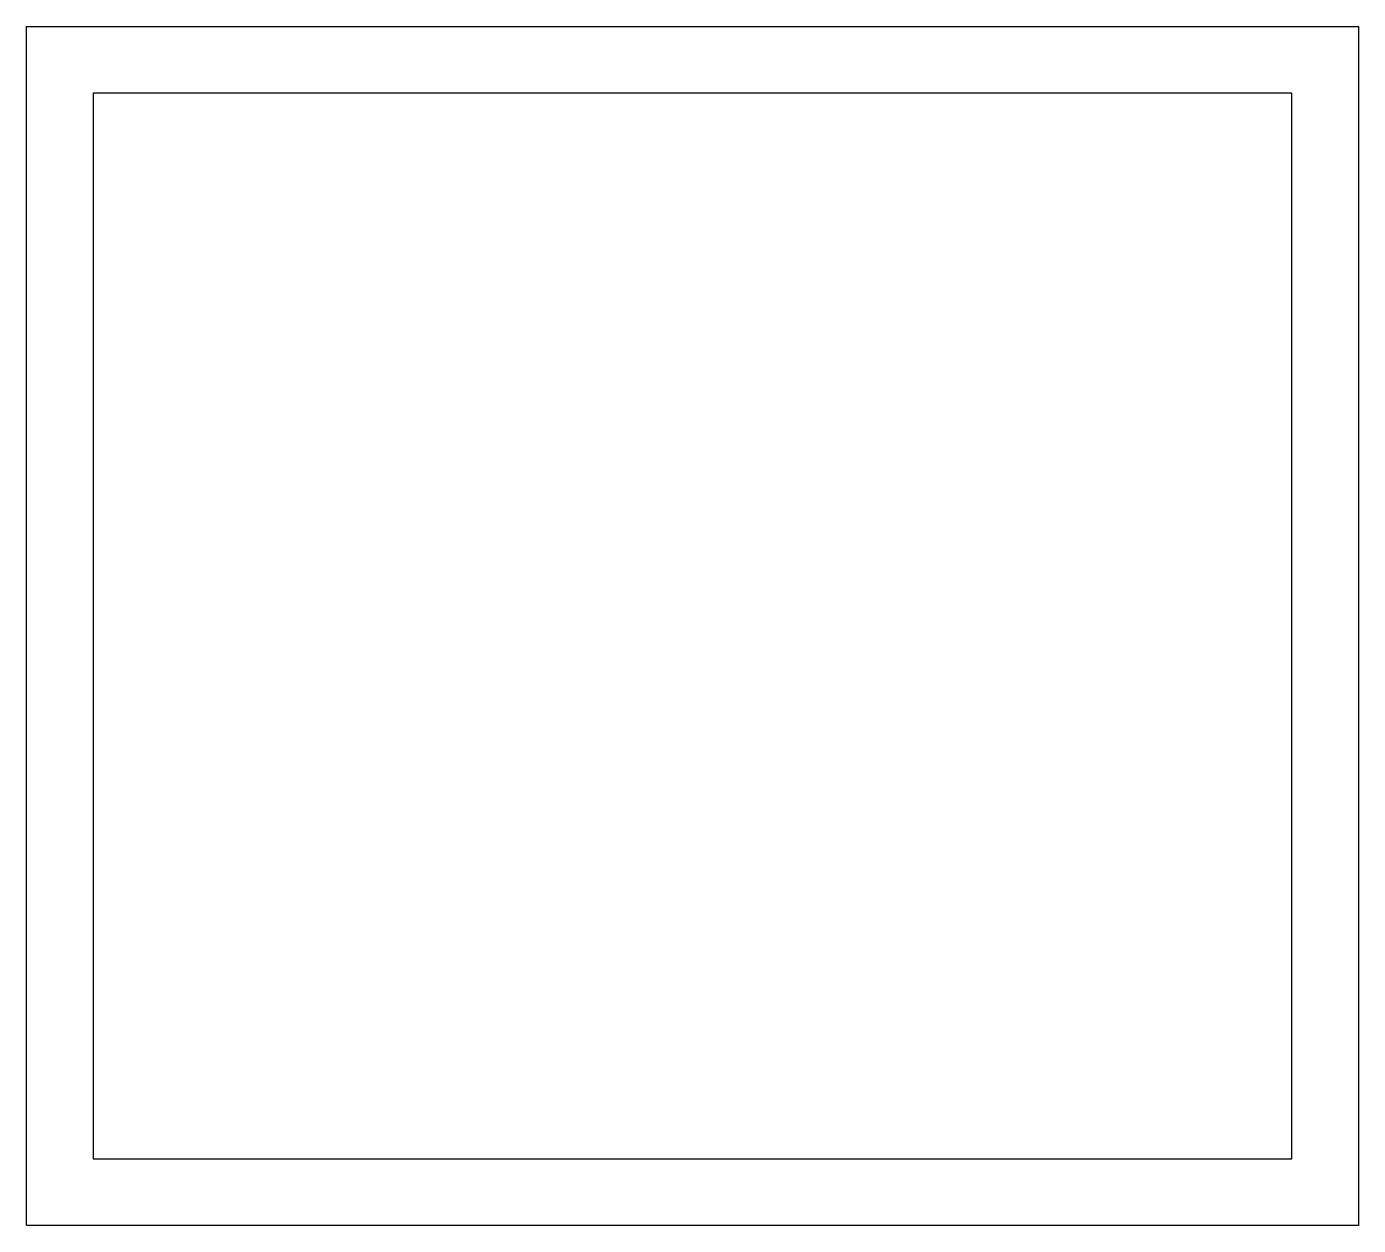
# Model space of a CAD drawing. Header units: millimetres. Extents: x -47.5 to 2.5, y -42.5 to 2.5.
import ezdxf

# ---------------------------------------------------------------- set-up
doc = ezdxf.new("R2010")
doc.units = ezdxf.units.MM
doc.layers.get('0').update_dxf_attribs({"linetype": 'CONTINUOUS'})

msp = doc.modelspace()

# ---------------------------------------------------------------- linework, layer by layer
for p, q in [((0, 0), (-45, 0)), ((-45, 0), (-45, -40)), ((0, -40), (0, 0)), ((-45, -40), (0, -40))]:
    msp.add_line(p, q)
for points in [[(2.5, -42.5), (-47.5, -42.5), (-47.5, 2.5), (2.5, 2.5)], [(0, -40), (0, 0), (-45, 0), (-45, -40)]]:
    msp.add_lwpolyline(points, close=True)

doc.saveas('drawing.dxf')
